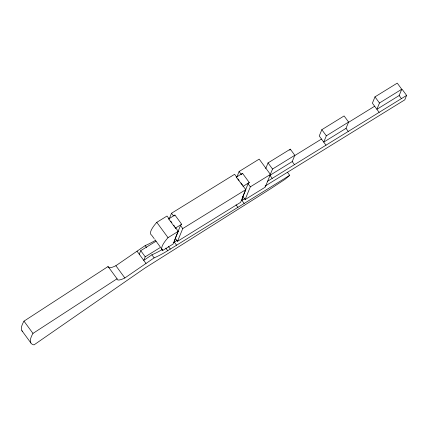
<?xml version="1.0" encoding="UTF-8"?>
<svg xmlns="http://www.w3.org/2000/svg" width="428" height="428" viewBox="0 0 428 428"><rect width="100%" height="100%" fill="white"/><g stroke="black" fill="none" stroke-linecap="round" stroke-linejoin="round"><path stroke-width="0.64" d="M175.127 238.888L174.34 242.136L176.587 245.201M244.163 203.477L241.916 200.411L242.858 196.511L248.085 183.773L249.256 182.515L242.516 173.319L236.261 177.187L245.827 189.62L240.6 202.358L177.529 241.306L175.282 238.241L180.509 225.503L181.675 224.245L174.94 215.049L168.686 218.911L175.421 228.108L176.004 228.285M139.261 254.253L140.732 250.669L156.06 241.205M160.554 247.336L145.226 256.8L143.755 260.385L151.892 254.799A37.969 8.367 -36.2 0 0 162.603 249.337M169.285 218.697L171.526 213.24L234.598 174.292L236.845 177.358L236.261 177.187M175.255 227.263L178.251 231.345L173.024 244.088L162.801 250.401L160.928 247.844M177.529 241.306L182.756 228.568L245.827 189.62M236.861 176.973L239.102 171.51L259.186 159.109L270.416 174.437L265.194 187.175L245.105 199.576L242.858 196.511M245.105 199.576L250.332 186.838L270.416 174.437M265.692 168.632L268.04 162.907L290.312 149.153L294.801 155.284L292.222 161.581L269.945 175.336L272.192 178.401M269.945 175.336L272.529 169.039L294.801 155.284M289.842 150.298L290.312 149.153M348.595 122.066L326.323 135.82L323.739 142.117L346.011 128.363L348.595 122.066L344.107 115.934L321.835 129.689L319.251 135.986L325.986 145.183M401.748 89.249L379.476 102.998L376.891 109.301L399.164 95.546L401.748 89.249L397.254 83.118L374.981 96.867L372.397 103.169L379.138 112.361M401.068 89.917L402.106 89.275L406.6 95.407L404.781 99.842L264.969 186.175M174.159 215.883L174.94 215.049M242.516 173.319L241.349 174.576L239.102 171.51M289.708 175.352L285.053 179.295L270.442 188.866L144.744 268.196L34.026 344.882A68.962 15.194 -36.2 0 1 32.972 333.407L23.989 321.144L108.07 266.521L117.053 278.783A18.618 4.103 -36.2 0 0 124.858 277.97L154.134 257.865A37.969 8.367 -36.2 0 0 167.696 250.69L289.708 175.352L287.461 172.286M108.535 267.548A18.618 4.103 -36.2 0 0 115.876 265.713L145.151 245.602A37.969 8.367 -36.2 0 0 155.064 240.606M32.972 333.407L117.053 278.783M154.192 238.653L151.571 235.074A40.521 8.929 -36.2 0 1 156.792 222.335L167.022 216.022L169.263 219.088L168.686 218.911M175.421 228.108L181.675 224.245M242.997 186.378L249.256 182.515M294.475 155.733L321.492 139.052M348.258 122.526L374.644 106.235M162.801 250.401A40.521 8.929 -36.2 0 1 168.022 237.663L178.251 231.345M267.297 181.424L406.6 95.407M173.201 242.842L177.176 240.386M241.916 200.411L244.725 198.672M399.164 95.546L401.411 98.611M374.981 96.867L379.476 102.998M346.011 128.363L348.258 131.428M321.835 129.689L326.323 135.82M292.222 161.581L294.464 164.646M268.04 162.907L272.529 169.039M248.085 183.773L250.332 186.838M237.963 178.893L239.086 180.423M240.959 182.981L242.457 185.024M236.031 204.782L237.904 207.339M171.526 213.24L173.399 215.792M180.509 225.503L182.756 228.568M170.761 221.132L171.885 222.662M173.757 225.219L174.506 226.241M156.792 222.335L168.022 237.663M168.455 246.512L170.328 249.064M165.823 248.138L167.696 250.69M154.941 239.675L160.179 246.822M145.151 245.602L146.649 247.646M151.892 254.799L154.134 257.865M140.732 250.669L145.226 256.8M137.014 251.188L146.001 263.45M115.876 265.713L124.858 277.97M21.93 330.732L30.912 342.994M22.454 331.4A68.962 15.194 -36.2 0 1 23.989 321.144M108.257 267.297A18.618 4.103 -36.2 0 1 108.07 266.521"/></g></svg>
